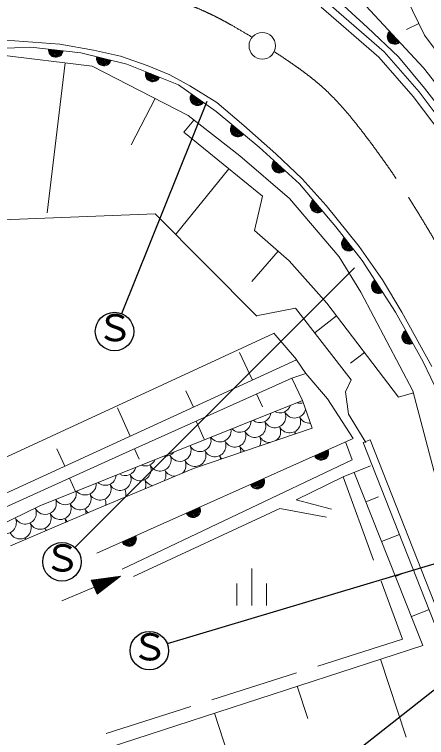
# Model space of a CAD drawing. Units: millimetres, scale not verified. Extents: x 175845757 to 176485757, y 60503629 to 60863629.
# Drawn here: x 175983204 to 176011031, y 60754455 to 60803299 of the extents above; entities that cross this region are included whole.
import ezdxf
from ezdxf.enums import TextEntityAlignment as Align

# ---------------------------------------------------------------- set-up
doc = ezdxf.new("R2010")
doc.units = ezdxf.units.MM
doc.header["$LTSCALE"] = 1000
doc.linetypes.add('CHAIN', pattern=[18.5, 12, -1.5, 3.5, -1.5])
doc.linetypes.add('DASHED', pattern=[7.5, 6, -1.5])
for name, color, linetype, lineweight in [('M-BGD', 7, 'Continuous', 13), ('M-BMK', 2, 'CHAIN', 13), ('M-STR-HTXT', 7, 'Continuous', 25)]:
    doc.layers.add(name, color=color, linetype=linetype, lineweight=lineweight)
doc.styles.add('ＭＳ ゴシック', font='')
doc.styles.get('ＭＳ ゴシック').set_extended_font_data('MS Gothic')

msp = doc.modelspace()

# ---------------------------------------------------------------- linework, layer by layer
at = {"layer": 'M-BGD'}
for p, q in [((176009523, 60804728), (176010894, 60801896)), ((176004929, 60804378), (176007037, 60802415)), ((176010817, 60799692), (176006932, 60803879)), ((176009671, 60802288), (176010508, 60802693)), ((176007037, 60802415), (176009145, 60800428)), ((175982618, 60801562), (175986267, 60801285)), ((176010894, 60801896), (176013360, 60798577)), ((175981131, 60800959), (175984307, 60801098)), ((175984307, 60801098), (175987692, 60800714)), ((175986267, 60801285), (175988541, 60800895)), ((175982149, 60800561), (175988454, 60799813)), ((175987692, 60800714), (175990798, 60799947)), ((175988541, 60800895), (175990360, 60800483)), ((175990360, 60800483), (175992160, 60799858)), ((176009145, 60800428), (176010889, 60798321)), ((175985421, 60789906), (175986622, 60800031)), ((175988454, 60799813), (175994937, 60796465)), ((175990798, 60799947), (175994288, 60798551)), ((175992160, 60799858), (175993707, 60799218)), ((176013048, 60796854), (176010817, 60799692)), ((175993707, 60799218), (175995046, 60798474)), ((175994288, 60798551), (175996836, 60796736)), ((175995046, 60798474), (175996861, 60797359)), ((176010889, 60798321), (176012755, 60795922)), ((175991087, 60794488), (175992703, 60797618)), ((175996861, 60797359), (175998691, 60795796)), ((175996836, 60796736), (175999732, 60794328)), ((175995319, 60796169), (175994641, 60795349)), ((175994937, 60796465), (175998428, 60793758)), ((175998691, 60795796), (176000863, 60793877)), ((175994641, 60795349), (175999946, 60791017)), ((175999732, 60794328), (176002455, 60791850)), ((175998428, 60793758), (176001776, 60790872)), ((176000863, 60793877), (176002633, 60792196)), ((175994114, 60788489), (175997686, 60792863)), ((176002455, 60791850), (176004897, 60788953)), ((176002633, 60792196), (176004255, 60790396)), ((175999946, 60791017), (175999418, 60788711)), ((176001776, 60790872), (176005124, 60786918)), ((176004255, 60790396), (176006487, 60787614)), ((175982385, 60789426), (175992707, 60789826)), ((175992707, 60789826), (175999563, 60782916)), ((176004897, 60788953), (176006677, 60786685)), ((175999418, 60788711), (176001751, 60786656)), ((176006487, 60787614), (176008064, 60785367)), ((175999224, 60785268), (176001017, 60787303)), ((176005124, 60786918), (176006585, 60784532)), ((176001751, 60786656), (176004306, 60783796)), ((176006677, 60786685), (176008946, 60783195)), ((176008064, 60785367), (176009358, 60783180)), ((176006585, 60784532), (176010111, 60777871)), ((175999528, 60782943), (176002179, 60783465)), ((176002179, 60783465), (176005951, 60778614)), ((176004306, 60783796), (176009139, 60777436)), ((176008946, 60783195), (176010795, 60779845)), ((176009358, 60783180), (176011381, 60779520)), ((176003501, 60781824), (176004961, 60782933)), ((176000703, 60781757), (175978132, 60771326)), ((176002250, 60779990), (176000718, 60781777)), ((175998407, 60780474), (175999270, 60778591)), ((176005889, 60779741), (176006839, 60780462)), ((175976956, 60768368), (176002260, 60779961)), ((176002260, 60779961), (176002880, 60779046)), ((176010795, 60779845), (176011842, 60777681)), ((176002880, 60779046), (176001939, 60778740)), ((176004341, 60777336), (176002880, 60779046)), ((176001939, 60778740), (175990507, 60773602)), ((176001939, 60778740), (176002666, 60777230)), ((176005951, 60778614), (176005568, 60777801)), ((175994778, 60777873), (175995286, 60776765)), ((175999946, 60776790), (175999552, 60777667)), ((176005568, 60777801), (176005760, 60776301)), ((176009139, 60777436), (176010143, 60777750)), ((176010111, 60777871), (176011643, 60772065)), ((176010143, 60777750), (176010111, 60777740)), ((175984927, 60770105), (176002666, 60777230)), ((176002666, 60777230), (176003308, 60775342)), ((176006086, 60774665), (176004341, 60777336)), ((175990154, 60776717), (175991026, 60774814)), ((176005760, 60776301), (176006941, 60774386)), ((175996024, 60774607), (175995472, 60775834)), ((176003308, 60775342), (175995293, 60772634)), ((175988774, 60766900), (176006086, 60774665)), ((176005551, 60774425), (176006015, 60773205)), ((176006750, 60774390), (176007216, 60774573)), ((176006750, 60774390), (176012446, 60759903)), ((176007216, 60774573), (176012966, 60759946)), ((175986076, 60773956), (175986610, 60772791)), ((175991625, 60773255), (175991307, 60773962)), ((175960944, 60760237), (175990507, 60773602)), ((176006015, 60773205), (175990474, 60765834)), ((176005409, 60772065), (176007250, 60772798)), ((175995293, 60772634), (175988667, 60769856)), ((176010784, 60760683), (176006140, 60772356)), ((176006140, 60772356), (176006169, 60772284)), ((175987336, 60771083), (175986929, 60771985)), ((176002223, 60770520), (176005409, 60772065)), ((176004612, 60769882), (176002223, 60770520)), ((176007783, 60770720), (176006926, 60770379)), ((175961667, 60758814), (175984927, 60770105)), ((175988667, 60769856), (175982932, 60767398)), ((176001125, 60769929), (175991238, 60765322)), ((176001125, 60769929), (176004271, 60769345)), ((176009195, 60768173), (176007994, 60767695)), ((175999223, 60765868), (175999223, 60763368)), ((176009599, 60765600), (176008933, 60765335)), ((175986393, 60763688), (175990364, 60765355)), ((175990364, 60765355), (175988383, 60765084)), ((175988383, 60765084), (175988783, 60764130)), ((175988415, 60765089), (175988809, 60764150)), ((175988467, 60765096), (175988850, 60764182)), ((175988518, 60765103), (175988891, 60764213)), ((175988569, 60765110), (175988932, 60764245)), ((175988621, 60765117), (175988973, 60764277)), ((175988672, 60765124), (175989014, 60764308)), ((175988723, 60765131), (175989055, 60764340)), ((175988774, 60765138), (175989096, 60764372)), ((175990364, 60765355), (175988783, 60764130)), ((175988826, 60765145), (175989137, 60764404)), ((175988877, 60765152), (175989178, 60764435)), ((175988928, 60765159), (175989219, 60764467)), ((175988980, 60765166), (175989260, 60764499)), ((175989031, 60765173), (175989300, 60764530)), ((175989082, 60765180), (175989341, 60764562)), ((175989133, 60765187), (175989382, 60764594)), ((175989185, 60765194), (175989423, 60764625)), ((175989236, 60765201), (175989464, 60764657)), ((175989287, 60765208), (175989505, 60764689)), ((175989339, 60765215), (175989546, 60764721)), ((175989390, 60765222), (175989587, 60764752)), ((175989441, 60765229), (175989628, 60764784)), ((175989492, 60765236), (175989669, 60764816)), ((175989544, 60765243), (175989710, 60764847)), ((175989595, 60765250), (175989751, 60764879)), ((175989646, 60765257), (175989791, 60764911)), ((175989698, 60765264), (175989832, 60764942)), ((175989749, 60765271), (175989873, 60764974)), ((175989800, 60765278), (175989914, 60765006)), ((175989852, 60765285), (175989955, 60765038)), ((175989903, 60765292), (175989996, 60765069)), ((175989954, 60765299), (175990037, 60765101)), ((175990005, 60765306), (175990078, 60765133)), ((175990057, 60765313), (175990119, 60765164)), ((175990108, 60765320), (175990160, 60765196)), ((175990159, 60765327), (175990201, 60765228)), ((175990211, 60765334), (175990242, 60765259)), ((175990262, 60765341), (175990283, 60765291)), ((175990313, 60765348), (175990323, 60765323)), ((175998223, 60764868), (175998223, 60763368)), ((176000223, 60763368), (176000223, 60764868)), ((176011162, 60763078), (176010013, 60762621)), ((175988641, 60753470), (176010784, 60760683)), ((176009649, 60754479), (176007931, 60759753)), ((176003016, 60755740), (176002306, 60757921)), ((175998149, 60751704), (175996717, 60756100))]:
    msp.add_line(p, q, dxfattribs=at)
at = {"layer": 'M-BGD', "linetype": 'DASHED'}
for p, q in [((176004245, 60804173), (176008166, 60800765)), ((176003923, 60803790), (176007812, 60800410)), ((176008166, 60800765), (176010527, 60798069)), ((176007812, 60800410), (176010138, 60797754)), ((176010138, 60797754), (176012469, 60794654)), ((176010527, 60798069), (176012888, 60794928)), ((176005409, 60772065), (176009399, 60761093)), ((176009399, 60761093), (175988667, 60754503))]:
    msp.add_line(p, q, dxfattribs=at)
at = {"layer": 'M-BGD'}
for centre, radius, start, end in [((176008874, 60801785), 500, 132.85, 312.85), ((176008874, 60801785), 500, 132.85, 312.85), ((176008874, 60801785), 450, 132.85, 312.85), ((176008874, 60801785), 400, 132.85, 312.85), ((176008874, 60801785), 350, 132.85, 312.85), ((176008874, 60801785), 300, 132.85, 312.85), ((176008874, 60801785), 250, 132.85, 312.85), ((176008874, 60801785), 200, 132.85, 312.85), ((176008874, 60801785), 150, 132.85, 312.85), ((176008874, 60801785), 100, 132.85, 312.85), ((176008874, 60801785), 50, 132.85, 312.85), ((175986000, 60800906), 500, 173.5302, 353.5302), ((175986000, 60800906), 500, 173.5302, 353.5302), ((175986000, 60800906), 450, 173.5302, 353.5302), ((175986000, 60800906), 400, 173.5302, 353.5302), ((175986000, 60800906), 350, 173.5302, 353.5302), ((175986000, 60800906), 300, 173.5302, 353.5302), ((175986000, 60800906), 250, 173.5302, 353.5302), ((175986000, 60800906), 200, 173.5302, 353.5302), ((175986000, 60800906), 150, 173.5302, 353.5302), ((175986000, 60800906), 100, 173.5302, 353.5302), ((175986000, 60800906), 50, 173.5302, 353.5302), ((175989245, 60800330), 500, 166.1153, 346.1153), ((175989245, 60800330), 500, 166.1153, 346.1153), ((175989245, 60800330), 450, 166.1153, 346.1153), ((175989245, 60800330), 400, 166.1153, 346.1153), ((175989245, 60800330), 350, 166.1153, 346.1153), ((175989245, 60800330), 300, 166.1153, 346.1153), ((175989245, 60800330), 250, 166.1153, 346.1153), ((175989245, 60800330), 200, 166.1153, 346.1153), ((175989245, 60800330), 150, 166.1153, 346.1153), ((175989245, 60800330), 100, 166.1153, 346.1153), ((175989245, 60800330), 50, 166.1153, 346.1153), ((175992543, 60799249), 500, 158.1986, 338.1986), ((175992543, 60799249), 500, 158.1986, 338.1986), ((175992543, 60799249), 450, 158.1986, 338.1986), ((175992543, 60799249), 400, 158.1986, 338.1986), ((175992543, 60799249), 350, 158.1986, 338.1986), ((175992543, 60799249), 300, 158.1986, 338.1986), ((175992543, 60799249), 250, 158.1986, 338.1986), ((175992543, 60799249), 200, 158.1986, 338.1986), ((175992543, 60799249), 150, 158.1986, 338.1986), ((175992543, 60799249), 100, 158.1986, 338.1986), ((175992543, 60799249), 50, 158.1986, 338.1986), ((175995562, 60797643), 500, 144.5366, 324.5366), ((175995562, 60797643), 500, 144.5366, 324.5366), ((175995562, 60797643), 450, 144.5366, 324.5366), ((175995562, 60797643), 400, 144.5366, 324.5366), ((175995562, 60797643), 350, 144.5366, 324.5366), ((175995562, 60797643), 300, 144.5366, 324.5366), ((175995562, 60797643), 250, 144.5366, 324.5366), ((175995562, 60797643), 200, 144.5366, 324.5366), ((175995562, 60797643), 150, 144.5366, 324.5366), ((175995562, 60797643), 100, 144.5366, 324.5366), ((175995562, 60797643), 50, 144.5366, 324.5366), ((175998284, 60795532), 500, 140.2624, 320.2624), ((175998284, 60795532), 500, 140.2624, 320.2624), ((175998284, 60795532), 450, 140.2624, 320.2624), ((175998284, 60795532), 400, 140.2624, 320.2624), ((175998284, 60795532), 350, 140.2624, 320.2624), ((175998284, 60795532), 300, 140.2624, 320.2624), ((175998284, 60795532), 250, 140.2624, 320.2624), ((175998284, 60795532), 200, 140.2624, 320.2624), ((175998284, 60795532), 150, 140.2624, 320.2624), ((175998284, 60795532), 100, 140.2624, 320.2624), ((175998284, 60795532), 50, 140.2624, 320.2624), ((176001094, 60793089), 500, 137.6898, 317.6898), ((176001094, 60793089), 500, 137.6898, 317.6898), ((176001094, 60793089), 450, 137.6898, 317.6898), ((176001094, 60793089), 400, 137.6898, 317.6898), ((176001094, 60793089), 350, 137.6898, 317.6898), ((176001094, 60793089), 300, 137.6898, 317.6898), ((176001094, 60793089), 250, 137.6898, 317.6898), ((176001094, 60793089), 200, 137.6898, 317.6898), ((176001094, 60793089), 150, 137.6898, 317.6898), ((176001094, 60793089), 100, 137.6898, 317.6898), ((176001094, 60793089), 50, 137.6898, 317.6898), ((176003676, 60790402), 500, 130.1434, 310.1434), ((176003676, 60790402), 500, 130.1434, 310.1434), ((176003676, 60790402), 450, 130.1434, 310.1434), ((176003676, 60790402), 400, 130.1434, 310.1434), ((176003676, 60790402), 350, 130.1434, 310.1434), ((176003676, 60790402), 300, 130.1434, 310.1434), ((176003676, 60790402), 250, 130.1434, 310.1434), ((176003676, 60790402), 200, 130.1434, 310.1434), ((176003676, 60790402), 150, 130.1434, 310.1434), ((176003676, 60790402), 100, 130.1434, 310.1434), ((176003676, 60790402), 50, 130.1434, 310.1434), ((176005787, 60787819), 500, 128.1183, 308.1183), ((176005787, 60787819), 500, 128.1183, 308.1183), ((176005787, 60787819), 450, 128.1183, 308.1183), ((176005787, 60787819), 400, 128.1183, 308.1183), ((176005787, 60787819), 350, 128.1183, 308.1183), ((176005787, 60787819), 300, 128.1183, 308.1183), ((176005787, 60787819), 250, 128.1183, 308.1183), ((176005787, 60787819), 200, 128.1183, 308.1183), ((176005787, 60787819), 150, 128.1183, 308.1183), ((176005787, 60787819), 100, 128.1183, 308.1183), ((176005787, 60787819), 50, 128.1183, 308.1183), ((176007812, 60784940), 500, 123.0239, 303.0239), ((176007812, 60784940), 500, 123.0239, 303.0239), ((176007812, 60784940), 450, 123.0239, 303.0239), ((176007812, 60784940), 400, 123.0239, 303.0239), ((176007812, 60784940), 350, 123.0239, 303.0239), ((176007812, 60784940), 300, 123.0239, 303.0239), ((176007812, 60784940), 250, 123.0239, 303.0239), ((176007812, 60784940), 200, 123.0239, 303.0239), ((176007812, 60784940), 150, 123.0239, 303.0239), ((176007812, 60784940), 100, 123.0239, 303.0239), ((176007812, 60784940), 50, 123.0239, 303.0239), ((176009871, 60781520), 500, 118.9024, 298.9024), ((176009871, 60781520), 500, 118.9024, 298.9024), ((176009871, 60781520), 450, 118.9024, 298.9024), ((176009871, 60781520), 400, 118.9024, 298.9024), ((176009871, 60781520), 350, 118.9024, 298.9024), ((176009871, 60781520), 300, 118.9024, 298.9024), ((176009871, 60781520), 250, 118.9024, 298.9024), ((176009871, 60781520), 200, 118.9024, 298.9024), ((176009871, 60781520), 150, 118.9024, 298.9024), ((176009871, 60781520), 100, 118.9024, 298.9024), ((176009871, 60781520), 50, 118.9024, 298.9024), ((176002476, 60777791), 750, 253.9756, 288.7209), ((176001127, 60777136), 750, 242.3498, 341.4116), ((176002129, 60776789), 750, 205.8943, 348.9142), ((175999778, 60776481), 750, 232.4814, 351.28), ((176000780, 60776134), 750, 205.8943, 25.8943), ((176001782, 60775786), 750, 205.8943, 25.8943), ((176003131, 60776442), 750, 205.8943, 274.3345), ((175998428, 60775826), 750, 223.5386, 0.2228), ((175999430, 60775479), 750, 205.8943, 25.8943), ((175997079, 60775171), 750, 215.1233, 8.6381), ((175998081, 60774823), 750, 205.8943, 25.8943), ((176000433, 60775131), 750, 304.7019, 25.8943), ((175995729, 60774516), 750, 206.9918, 16.7696), ((175999083, 60774476), 750, 333.4781, 25.8943), ((176000433, 60775131), 750, 205.8943, 272.6258), ((176002784, 60775439), 750, 205.8943, 218.9458), ((176001435, 60774784), 750, 13.2167, 25.8943), ((175994380, 60773861), 750, 205.8943, 24.7983), ((175996732, 60774168), 750, 205.8943, 25.8943), ((175999083, 60774476), 750, 205.8943, 243.8496), ((175997734, 60773821), 750, 351.428, 25.8943), ((175993378, 60774208), 750, 263.121, 320.6404), ((175995382, 60773513), 750, 205.8943, 25.8943), ((176003922, 60773694), 500, 204.1591, 24.1591), ((176003922, 60773694), 500, 204.1591, 24.1591), ((176003922, 60773694), 450, 204.1591, 24.1591), ((176003922, 60773694), 400, 204.1591, 24.1591), ((176003922, 60773694), 350, 204.1591, 24.1591), ((176003922, 60773694), 300, 204.1591, 24.1591), ((176003922, 60773694), 250, 204.1591, 24.1591), ((176003922, 60773694), 200, 204.1591, 24.1591), ((176003922, 60773694), 150, 204.1591, 24.1591), ((176003922, 60773694), 100, 204.1591, 24.1591), ((176003922, 60773694), 50, 204.1591, 24.1591), ((175992028, 60773553), 750, 249.3284, 334.433), ((175993031, 60773205), 750, 205.8943, 25.8943), ((175994033, 60772858), 750, 314.5007, 25.8943), ((175996384, 60773166), 750, 6.7789, 25.8943), ((175997734, 60773821), 750, 205.8943, 225.8997), ((175990679, 60772898), 750, 238.5129, 345.2486), ((175991681, 60772550), 750, 205.8943, 25.8943), ((175996384, 60773166), 750, 205.8943, 210.5487), ((175995035, 60772511), 750, 21.2877, 25.8943), ((175990332, 60771895), 750, 205.8943, 25.8943), ((175992683, 60772203), 750, 327.0926, 25.8943), ((175994033, 60772858), 750, 205.8943, 271.4174), ((175989329, 60772242), 750, 229.0542, 354.7072), ((175992683, 60772203), 750, 205.8943, 258.8255), ((175991334, 60771548), 750, 336.4597, 25.8943), ((175999594, 60771753), 500, 204.1591, 24.1591), ((175999594, 60771753), 500, 204.1591, 24.1591), ((175999594, 60771753), 450, 204.1591, 24.1591), ((175999594, 60771753), 400, 204.1591, 24.1591), ((175999594, 60771753), 350, 204.1591, 24.1591), ((175999594, 60771753), 300, 204.1591, 24.1591), ((175999594, 60771753), 250, 204.1591, 24.1591), ((175999594, 60771753), 200, 204.1591, 24.1591), ((175999594, 60771753), 150, 204.1591, 24.1591), ((175999594, 60771753), 100, 204.1591, 24.1591), ((175999594, 60771753), 50, 204.1591, 24.1591), ((175987980, 60771587), 750, 220.3443, 3.4171), ((175988982, 60771240), 750, 205.8943, 25.8943), ((175989985, 60770893), 750, 344.428, 25.8943), ((175986631, 60770932), 750, 212.0592, 11.7022), ((175987633, 60770585), 750, 205.8943, 25.8943), ((175985281, 60770277), 750, 205.8943, 19.7758), ((175986284, 60769930), 750, 205.8943, 25.8943), ((175988635, 60770238), 750, 351.5921, 25.8943), ((175983932, 60769622), 750, 205.8943, 25.8943), ((175988635, 60770238), 750, 205.8943, 234.3259), ((175987286, 60769583), 750, 358.2447, 25.8943), ((175995266, 60769812), 500, 204.1591, 24.1591), ((175995266, 60769812), 500, 204.1591, 24.1591), ((175995266, 60769812), 450, 204.1591, 24.1591), ((175995266, 60769812), 400, 204.1591, 24.1591), ((175995266, 60769812), 350, 204.1591, 24.1591), ((175995266, 60769812), 300, 204.1591, 24.1591), ((175995266, 60769812), 250, 204.1591, 24.1591), ((175995266, 60769812), 200, 204.1591, 24.1591), ((175995266, 60769812), 150, 204.1591, 24.1591), ((175995266, 60769812), 100, 204.1591, 24.1591), ((175995266, 60769812), 50, 204.1591, 24.1591), ((175982582, 60768967), 750, 205.8943, 25.8943), ((175984934, 60769275), 750, 205.8943, 25.8943), ((175983585, 60768620), 750, 205.8943, 25.8943), ((175985936, 60768928), 750, 4.5575, 25.8943), ((175987286, 60769583), 750, 205.8943, 227.6734), ((175985936, 60768928), 750, 205.8943, 221.3606), ((175984587, 60768273), 750, 10.6459, 25.8943), ((175984587, 60768273), 750, 205.8943, 215.2722), ((175983238, 60767618), 750, 16.5954, 25.8943), ((175990938, 60767870), 500, 204.1591, 24.1591), ((175990938, 60767870), 500, 204.1591, 24.1591), ((175990938, 60767870), 450, 204.1591, 24.1591), ((175990938, 60767870), 400, 204.1591, 24.1591), ((175990938, 60767870), 350, 204.1591, 24.1591), ((175990938, 60767870), 300, 204.1591, 24.1591), ((175990938, 60767870), 250, 204.1591, 24.1591), ((175990938, 60767870), 200, 204.1591, 24.1591), ((175990938, 60767870), 150, 204.1591, 24.1591), ((175990938, 60767870), 100, 204.1591, 24.1591), ((175990938, 60767870), 50, 204.1591, 24.1591)]:
    msp.add_arc(centre, radius, start, end, dxfattribs=at)
at = {"layer": 'M-BMK', "linetype": 'Continuous'}
msp.add_circle((175999941, 60801183), 897, dxfattribs=at)
at = {"layer": 'M-BMK'}
for points, knots in [([(175918671, 60758695), (175921517, 60761553), (175924362, 60764411), (175927150, 60767326), (175929743, 60770037), (175932287, 60772797), (175934922, 60775469), (175936655, 60777225), (175938427, 60778944), (175940142, 60780719), (175941902, 60782541), (175943601, 60784423), (175945392, 60786214), (175946446, 60787267), (175947530, 60788288), (175948628, 60789297), (175949829, 60790401), (175951045, 60791490), (175952322, 60792502), (175953640, 60793547), (175955022, 60794510), (175956412, 60795463), (175958106, 60796625), (175959812, 60797770), (175961571, 60798821), (175964159, 60800366), (175966865, 60801706), (175969569, 60803064), (175970969, 60803767), (175972368, 60804476), (175973843, 60804987), (175975145, 60805439), (175976505, 60805737), (175977872, 60805934), (175979742, 60806202), (175981623, 60806281), (175983519, 60806330), (175984931, 60806367), (175986351, 60806388), (175987732, 60806178), (175989407, 60805923), (175991026, 60805331), (175992647, 60804774), (175993857, 60804358), (175995067, 60803962), (175996218, 60803430), (175997263, 60802948), (175998259, 60802354), (175999255, 60801760)], [0, 0, 0, 0, 1, 1, 1, 2, 2, 2, 3, 3, 3, 4, 4, 4, 5, 5, 5, 6, 6, 6, 7, 7, 7, 8, 8, 8, 9, 9, 9, 10, 10, 10, 11, 11, 11, 12, 12, 12, 13, 13, 13, 14, 14, 14, 15, 15, 15, 16, 16, 16, 16]), ([(176000746, 60800788), (176001868, 60800043), (176002990, 60799298), (176003984, 60798407), (176005055, 60797449), (176005978, 60796323), (176006856, 60795172), (176007755, 60793995), (176008607, 60792792), (176009415, 60791558), (176010233, 60790306), (176011007, 60789023), (176011758, 60787728), (176012420, 60786588), (176013066, 60785440), (176013690, 60784279), (176014433, 60782895), (176015145, 60781493), (176015769, 60780053), (176016314, 60778799), (176016792, 60777516), (176017288, 60776240), (176017753, 60775045), (176018233, 60773856), (176018691, 60772659), (176019503, 60770535), (176020246, 60768385), (176020985, 60766232), (176021461, 60764845), (176021936, 60763456), (176022508, 60762109), (176023163, 60760567), (176023946, 60759079), (176024773, 60757616), (176025547, 60756246), (176026359, 60754898), (176027298, 60753642), (176028159, 60752491), (176029127, 60751418), (176030158, 60750411), (176031191, 60749402), (176032288, 60748458), (176033463, 60747626), (176035419, 60746240), (176037593, 60745163), (176039851, 60744320), (176041873, 60743566), (176043962, 60743001), (176046090, 60742724), (176047234, 60742575), (176048389, 60742509), (176049544, 60742501), (176052171, 60742482), (176054794, 60742762), (176057380, 60743281), (176058816, 60743568), (176060241, 60743930), (176061577, 60744506), (176062181, 60744767), (176062766, 60745071), (176063359, 60745360), (176064486, 60745910), (176065638, 60746402), (176066790, 60746894)], [0, 0, 0, 0, 1, 1, 1, 2, 2, 2, 3, 3, 3, 4, 4, 4, 5, 5, 5, 6, 6, 6, 7, 7, 7, 8, 8, 8, 9, 9, 9, 10, 10, 10, 11, 11, 11, 12, 12, 12, 13, 13, 13, 14, 14, 14, 15, 15, 15, 16, 16, 16, 17, 17, 17, 18, 18, 18, 19, 19, 19, 20, 20, 20, 21, 21, 21, 21])]:
    msp.add_open_spline(points, degree=3, knots=knots, dxfattribs=at)
at = {"layer": 'M-STR-HTXT'}
for p, q in [((175990445, 60783088), (175996215, 60797435)), ((176006165, 60786193), (175987271, 60767299)), ((176015182, 60767270), (175993525, 60760791)), ((175985728, 60737387), (176016128, 60761287))]:
    msp.add_line(p, q, dxfattribs=at)
for centre in [(175989962, 60781881), (175986411, 60766325), (175992313, 60760321)]:
    msp.add_circle(centre, 1300, dxfattribs=at)

# ---------------------------------------------------------------- texts
at = {"layer": 'M-STR-HTXT', "style": 'ＭＳ ゴシック'}
for p in [(175988731, 60780676), (175985179, 60765120), (175991081, 60759116)]:
    msp.add_text('Ｓ', height=1833, dxfattribs=at).set_placement(p, align=Align.BOTTOM_LEFT)

doc.saveas('drawing.dxf')
